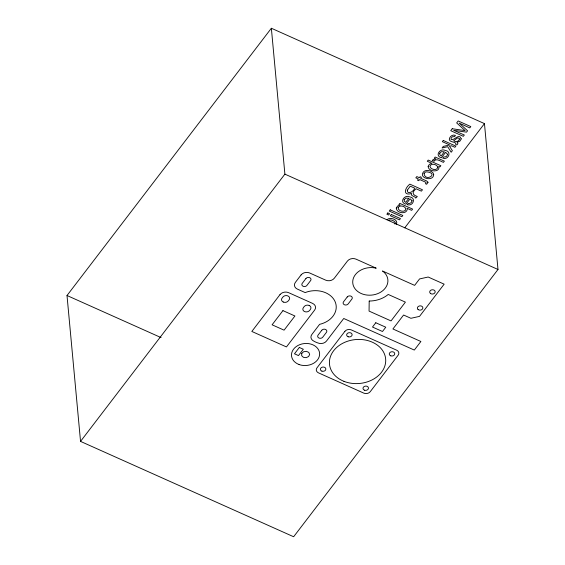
<?xml version="1.0" encoding="UTF-8"?>
<svg xmlns="http://www.w3.org/2000/svg" width="565" height="565" viewBox="0 0 565 565"><rect width="100%" height="100%" fill="white"/><g stroke="black" fill="none" stroke-linecap="round" stroke-linejoin="round"><path stroke-width="0.85" d="M394.864 224.037L395.161 223.535A2.232 1.744 -5.3 0 0 395.048 222.13C393.48 220.364 390.486 219.178 388.289 220.463M396.256 224.531C399.038 219.651 390.182 216.621 387.018 219.693M67.009 295.516L271.362 28.25L484.459 123.608L497.991 269.484L293.638 536.75L80.541 441.392L67.009 295.516L161.096 337.616M80.541 441.392L284.894 174.133L271.362 28.25M404.752 227.85L484.459 123.608M284.894 174.133L497.991 269.484M412.083 200.752L411.193 202.666L409.611 203.421L408.177 203.414L407.238 204.636C413.001 206.804 416.546 197.736 409.696 196.874C404.498 194.127 398.862 202.595 405.945 204.198L410.098 198.767L412.083 200.752M447.607 154.294L446.717 156.208L445.128 156.964L443.702 156.957L442.762 158.179C448.525 160.347 452.071 151.279 445.22 150.417C440.022 147.67 434.379 156.138 441.463 157.741L445.616 152.31L447.607 154.294M369.199 301.039L369.058 311.089L391.029 320.92L405.395 302.134L388.233 294.45A25.072 19.591 -5.3 0 1 369.199 301.039M396.263 208.054C396.397 213.09 406.228 214.82 407.287 209.382L406.97 208.245L411.659 210.35L412.612 209.099L399.801 203.372L398.876 204.579L400.098 205.123L397.591 206.02L396.263 208.054M301.738 353.45L301.661 355.653L303.398 357.32L306.152 357.666L308.624 356.536L309.662 354.446L308.78 352.391L306.385 351.317L303.61 351.741L301.738 353.45M433.701 174.408C433.616 182.297 417.761 178.06 423.693 171.739A4.464 3.489 -5.3 0 1 426.342 170.524C429.139 170.227 432.974 171.35 433.701 174.408M428.157 166.308C427.945 172.007 440.601 172.805 438.807 166.343L439.987 166.873L440.862 165.722L428.221 160.065L427.295 161.272L431.865 163.32L429.4 164.323L428.157 166.308M459.444 138.99C459.154 141.596 455.538 142.281 453.674 140.763L457.382 137.973L458.688 138.121L459.444 138.99M411.214 193.633L411.779 195.398L415.296 197.305L415.734 198.096L417.309 196.535C412.302 194.84 411.603 192.46 416.01 188.738L421.412 191.161L422.465 189.784L409.865 184.141C404.907 187.771 402.577 195.977 411.214 193.633M428.002 182.255L426.681 184.268L425.466 183.724L426.102 182.77L425.657 182.22L419.661 179.536L418.757 180.722L417.493 180.157L418.397 178.971L415.833 177.827L416.793 176.57L419.364 177.714L420.127 176.711L421.391 177.276L420.621 178.279L426.709 180.998L428.002 182.255M461.231 138.863L459.903 141.165L457.085 142.373L457.904 143.531L457.276 144.555L456.81 144.944L455.673 144.428C457.551 141.801 450.051 142.472 449.302 139.866C449.006 136.885 452.614 133.954 455.454 135.438L454.564 136.603L452.353 136.751L451.075 138.298L451.124 139.513C454.069 141.088 459.112 132.57 461.231 138.863M398.071 207.715C397.965 210.837 403.382 212.504 405.444 210.222C407.337 206.628 399.455 204.177 398.071 207.715M437.797 167.184C437.141 171.202 430.438 169.564 429.894 166.357C430.989 162.741 436.9 164.161 437.797 167.184M424.025 173.653C425.48 182.573 439.393 173.208 426.752 171.845A2.472 1.935 -5.3 0 0 424.873 172.523L424.025 173.653M404.194 199.678L404.356 201.295L405.691 202.369L408.841 198.251L405.847 198.153L404.194 199.678M439.718 153.221L439.881 154.838L441.216 155.912L444.365 151.794L441.371 151.695L439.718 153.221M407.287 190.2C407.125 195.511 414.364 191.125 414.583 188.103L410.282 186.175L407.287 190.2M434.012 161.067L432.26 160.559L433.228 159.514L435.862 158.92L434.28 158.207L435.184 157.028L444.373 161.138L443.419 162.381C440.813 161.526 436.413 157.776 434.012 161.067M280.014 294.584L251.828 331.45L286.448 346.938L314.634 310.079A6.272 4.901 -5.3 0 0 312.593 303.398L288.623 292.67A6.272 4.901 -5.3 0 0 280.014 294.584M301.096 274.915L295.347 282.429A6.272 4.901 -5.3 0 0 297.395 289.111L305.171 292.585A21.936 17.148 -5.3 0 1 335.003 301.428A21.936 17.148 -5.3 0 1 319.606 324.338L311.845 334.487A6.272 4.901 -5.3 0 0 313.893 341.161A21.237 16.597 -5.3 0 0 317.883 342.948A6.272 4.901 -5.3 0 0 326.492 341.041L343.739 318.49L414.315 350.074L420.883 341.486L392.915 328.971L403.587 315.016L410.91 318.293L419.527 316.379L444.154 284.167L428.171 277.02L419.562 278.933L414.639 285.374L382.491 270.988A17.628 13.779 -5.3 0 1 377.561 293.708A17.628 13.779 -5.3 0 1 352.73 282.599A17.628 13.779 -5.3 0 1 376.205 268.177L356.042 259.151A6.272 4.901 -5.3 0 0 347.433 261.065L334.296 278.241A6.272 4.901 -5.3 0 1 325.687 280.155L309.705 273.001A6.272 4.901 -5.3 0 0 301.096 274.915M305.933 278.517L302.24 283.355A2.74 2.14 -5.3 0 0 303.137 286.271A2.74 2.14 -5.3 0 0 306.901 285.438L310.595 280.607A2.74 2.14 -5.3 0 0 309.705 277.683A2.74 2.14 -5.3 0 0 305.933 278.524M282.938 310.623L272.097 324.804L284.082 330.165L294.923 315.983L282.938 310.623M387.844 212.948L386.87 214.213L388.621 214.997L389.589 213.725L387.844 212.948M390.224 209.834L389.271 211.077L401.87 216.72L402.824 215.47L390.224 209.834M443.257 140.473L442.339 141.667L449.655 144.944L443.313 146.392L442.091 147.981L447.706 146.688L451.16 152.253L452.381 150.664L449.514 146.279L451.492 145.763L454.945 147.31L455.856 146.109L443.257 140.473M452.226 128.742L450.736 130.692L463.335 136.334L464.338 135.021L453.688 130.296L466.535 132.154L467.573 130.79L459.175 123.114L469.776 127.909L470.786 126.588L458.18 120.952L456.675 122.923L465.101 130.614L452.226 128.742M391.298 214.495L390.33 215.759L399.476 219.849L400.444 218.584L391.298 214.495M299.323 347.461L294.478 353.796L298.475 355.583L303.32 349.248L299.323 347.461M321.768 330.278L318.074 335.109A2.74 2.14 -5.3 0 0 318.964 338.032A2.74 2.14 -5.3 0 0 322.735 337.192L326.429 332.361A2.74 2.14 -5.3 0 0 325.532 329.444A2.74 2.14 -5.3 0 0 321.768 330.278M347.214 296.992L343.52 301.823A2.74 2.14 -5.3 0 0 344.417 304.747A2.74 2.14 -5.3 0 0 348.181 303.913L351.875 299.076A2.74 2.14 -5.3 0 0 350.985 296.159A2.74 2.14 -5.3 0 0 347.214 296.992M344.883 331.351L316.972 367.85A4.704 3.673 -5.3 0 0 318.505 372.865L363.782 393.12A4.704 3.673 -5.3 0 0 370.237 391.693L398.148 355.187A4.704 3.673 -5.3 0 0 396.616 350.173L351.338 329.918A4.704 3.673 -5.3 0 0 344.883 331.351M375.782 322.749L372.497 327.043L382.484 331.507L385.768 327.213L375.782 322.749M430.375 293.383A2.74 2.14 -5.3 0 0 435.029 292.493A2.74 2.14 -5.3 0 0 431.907 289.81A2.74 2.14 -5.3 0 0 430.375 293.383M418.065 309.493A2.74 2.14 -5.3 0 0 422.712 308.603A2.74 2.14 -5.3 0 0 419.59 305.912A2.74 2.14 -5.3 0 0 418.065 309.493M299.055 364.531A14.104 11.025 -5.3 0 0 319.621 353.521A14.104 11.025 -5.3 0 0 297.995 345.462A14.104 11.025 -5.3 0 0 299.055 364.531M309.21 305.488A3.644 2.846 -5.3 0 0 304.203 306.597A7.62 5.954 -5.3 0 0 303.384 307.671A3.644 2.846 -5.3 0 0 304.57 311.555A3.644 2.846 -5.3 0 0 309.578 310.446A7.62 5.954 -5.3 0 0 310.397 309.366A3.644 2.846 -5.3 0 0 309.21 305.488M283.263 302.021A3.644 2.846 -5.3 0 0 288.27 300.912A7.62 5.954 -5.3 0 0 289.584 298.772A3.644 2.846 -5.3 0 0 287.903 295.954A3.644 2.846 -5.3 0 0 283.863 296.215A7.62 5.954 -5.3 0 0 282.076 298.136A3.644 2.846 -5.3 0 0 283.263 302.021M321.916 371.134A2.74 2.14 -5.3 0 0 325.85 368.917A2.74 2.14 -5.3 0 0 321.591 367.441A2.74 2.14 -5.3 0 0 321.916 371.134M348.188 336.775A2.74 2.14 -5.3 0 0 352.122 334.558A2.74 2.14 -5.3 0 0 347.856 333.082A2.74 2.14 -5.3 0 0 348.188 336.775M390.803 355.844A2.74 2.14 -5.3 0 0 394.737 353.626A2.74 2.14 -5.3 0 0 390.472 352.15A2.74 2.14 -5.3 0 0 390.803 355.844M364.531 390.203A2.74 2.14 -5.3 0 0 368.465 387.986A2.74 2.14 -5.3 0 0 364.199 386.509A2.74 2.14 -5.3 0 0 364.531 390.203M343.944 381.333A28.208 22.042 -5.3 0 0 385.718 360.096A28.208 22.042 -5.3 0 0 343.026 343.132A28.208 22.042 -5.3 0 0 343.944 381.333"/></g></svg>
